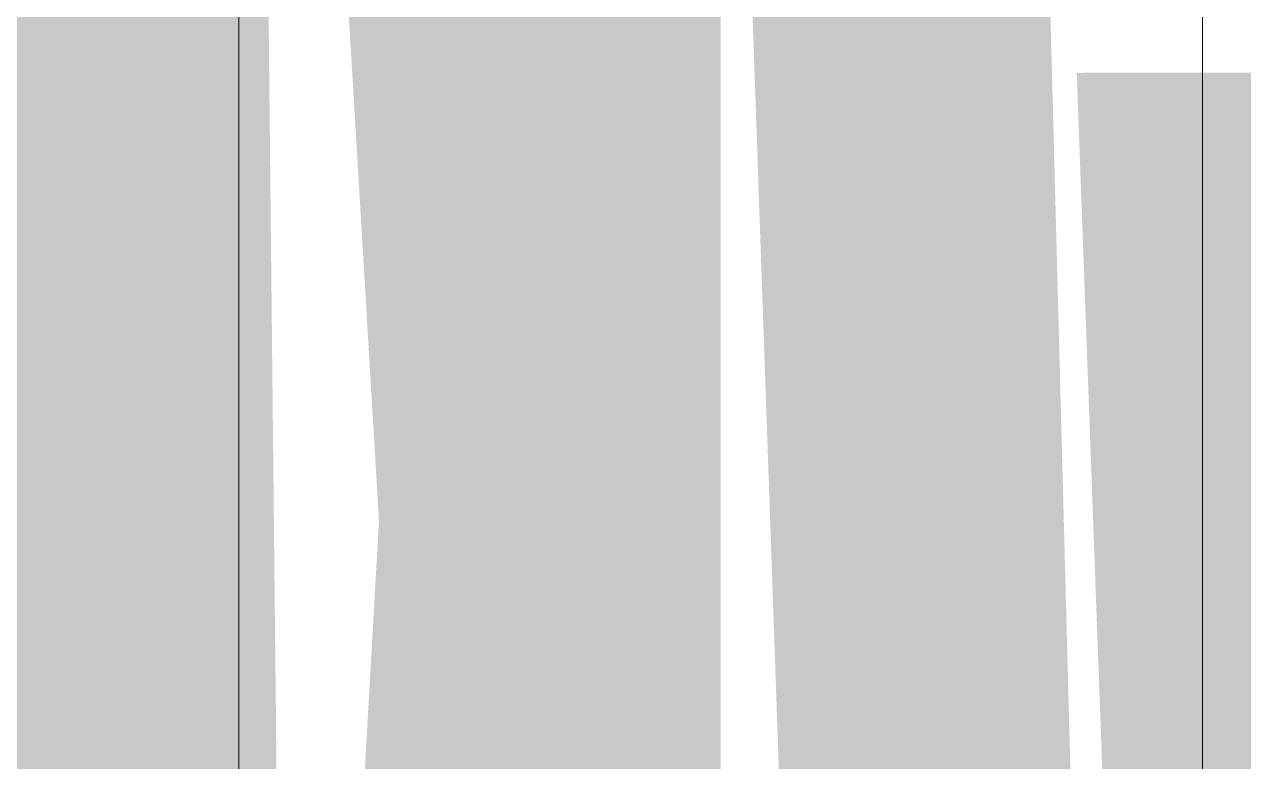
# Model space of a CAD drawing. Header units: inches. Extents: x -54868 to -186, y -265 to 853.
# Drawn here: x -16819.695 to -16819.063, y 293.583 to 293.965 of the extents above; entities that cross this region are included whole.
import ezdxf

# ---------------------------------------------------------------- set-up
doc = ezdxf.new("R2010")
doc.units = ezdxf.units.IN
doc.header["$MEASUREMENT"] = 0
doc.layers.add('Q-SPCQ', color=91, linetype='Continuous', lineweight=9)

# ---------------------------------------------------------------- blocks, each defined once
blk = doc.blocks.new('Basketball_Backstop-Performance_Sports_Systems-3103-Ceiling_Hung - 27_-0_ to 27_-11 7_8_-706978-Section 1')
at = {"layer": 'Q-SPCQ'}
h = blk.add_hatch(color=256, dxfattribs=at)
h.paths.add_polyline_path([(21251.25103, 292.25), (21251.42781, 292.49169), (21251.36311, 292.55645), (21251.30281, 292.39158)], flags=0)
h.paths.add_polyline_path([(21251.2113, 292.25), (21251.42781, 292.73338), (21251.42781, 294.44359), (21251.27009, 294.42874), (21251.2331, 294), (21251.25054, 293.70823), (21251.20149, 292.84474)], flags=0)
blk.add_hatch(color=256, dxfattribs=at).paths.add_polyline_path([(21251.64432, 292.25), (21251.5921, 294.22635), (21251.42781, 294.44359), (21251.49252, 292.58892), (21251.60459, 292.3387)], flags=0)
h = blk.add_hatch(color=256, dxfattribs=at)
h.paths.add_polyline_path([(21251.60459, 292.25), (21251.41664, 292.47641), (21251.30281, 292.25), (21251.55281, 292.25)], flags=0)
h.paths.add_polyline_path([(21295.8659, 292.25), (21299.42781, 292.25), (21299.42781, 294), (21251.6125, 293.94037), (21251.65013, 292.91299), (21251.66929, 292.25), (21291.02418, 292.25)], flags=0)
h.paths.add_polyline_path([(21228.08184, 292.25), (21251.2113, 292.25), (21251.19297, 294), (21203.42781, 293.94037), (21203.42781, 292.25), (21223.24012, 292.25)], flags=0)
at = {"layer": 'Q-SPCQ', "flags": 128}
for points in [[(21251.17781, 294.25), (21251.17781, 294.2484), (21251.17781, 294.2436), (21251.17781, 294.23562), (21251.17781, 294.22445), (21251.17781, 294.21013), (21251.17781, 294.19268), (21251.17781, 294.17211), (21251.17781, 294.14847), (21251.17781, 294.12179), (21251.17781, 294.09212), (21251.17781, 294.0595), (21251.17781, 294.02399), (21251.17781, 293.98564), (21251.17781, 293.94451), (21251.17781, 293.90067), (21251.17781, 293.85419), (21251.17781, 293.80515), (21251.17781, 293.75361), (21251.17781, 293.69967), (21251.17781, 293.64341), (21251.17781, 293.58493), (21251.17781, 293.5243)], [(21251.67781, 293.56877), (21251.67781, 293.62784), (21251.67781, 293.68471), (21251.67781, 293.73929), (21251.67781, 293.79148), (21251.67781, 293.8412), (21251.67781, 293.88838), (21251.67781, 293.93294), (21251.67781, 293.97481), (21251.67781, 294.01392), (21251.67781, 294.0502), (21251.67781, 294.08361), (21251.67781, 294.11408), (21251.67781, 294.14157), (21251.67781, 294.16603), (21251.67781, 294.18743), (21251.67781, 294.20573), (21251.67781, 294.2209), (21251.67781, 294.23292), (21251.67781, 294.24176), (21251.67781, 294.24742), (21251.67781, 294.24988)]]:
    blk.add_lwpolyline(points, dxfattribs=at)

msp = doc.modelspace()

# ---------------------------------------------------------------- block references
at = {"layer": 'Q-SPCQ'}
msp.add_blockref('Basketball_Backstop-Performance_Sports_Systems-3103-Ceiling_Hung - 27_-0_ to 27_-11 7_8_-706978-Section 1', (-38070.76169, 0), dxfattribs=at)

doc.saveas('drawing.dxf')
